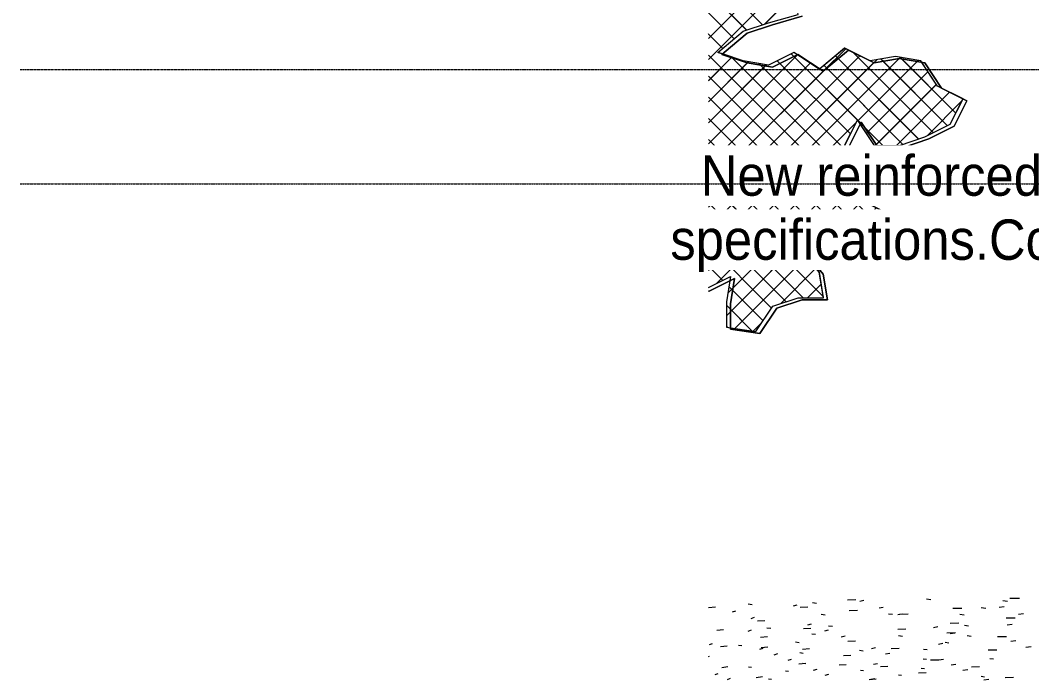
# Model space of a CAD drawing. Header units: millimetres. Extents: x -12186 to 152825, y -4386 to 9463.
# Drawn here: x -12186 to -8426, y 536 to 2988 of the extents above; entities that cross this region are included whole.
import ezdxf

# ---------------------------------------------------------------- set-up
doc = ezdxf.new("R2010")
doc.units = ezdxf.units.MM
doc.linetypes.add('1000 Dashed', pattern=[2, 1, -1])
for name, color, linetype, lineweight in [('A-FLOR', 192, 'Continuous', 9), ('A-FLOR-LEVL', 51, 'Continuous', 5), ('A-FLOR-PATT', 8, 'Continuous', 9), ('G-ANNO-TEXT', 231, 'Continuous', 5), ('G-IMPT', 8, 'Continuous', 5), ('L-PLNT', 71, 'Continuous', 5)]:
    doc.layers.add(name, color=color, linetype=linetype, lineweight=lineweight)
doc.styles.add('Arial_4', font='arial.ttf', dxfattribs={"width": 0.9, "height": 150})

# ---------------------------------------------------------------- blocks, each defined once
blk = doc.blocks.new('FP_3-Section A-A')
at = {"layer": 'A-FLOR-PATT', "color": 252, "lineweight": 5}
for p, q in [((-9080.1, 833.4), (-9111, 832.5)), ((-9065.7, 828.1), (-9050.7, 831.4)), ((-8817.8, 837.2), (-8801, 834.6)), ((-8533.9, 830.7), (-8516.5, 827.9)), ((-8471.2, 838.3), (-8507.1, 838.6)), ((-9601.4, 805.5), (-9627.7, 803.4)), ((-9538.2, 788.3), (-9526, 792.3)), ((-9480.2, 818.3), (-9465.2, 816.1)), ((-9311.5, 810.8), (-9297.9, 814.5)), ((-9257.9, 806.2), (-9286.9, 804.8)), ((-9241.3, 823.6), (-9225.8, 821.3)), ((-9074.4, 793.6), (-9104.6, 792.5)), ((-8993.5, 802.9), (-8978, 806.2)), ((-8686.4, 801.2), (-8720, 800.9)), ((-8614.2, 805.3), (-8597.4, 802.7)), ((-8546.9, 805.5), (-8528.9, 808.1)), ((-9469.7, 764.4), (-9457.2, 768.3)), ((-9418.5, 755.3), (-9445.3, 753.3)), ((-9208.4, 779.5), (-9193.5, 777.4)), ((-8958.9, 781.7), (-8943.4, 779.4)), ((-8923.6, 778.4), (-8907.8, 781.5)), ((-8886, 779.6), (-8917.5, 778.8)), ((-8693.1, 779.5), (-8676.9, 777)), ((-8487.2, 765), (-8521.8, 765)), ((-8475, 780.2), (-8456.6, 782.7)), ((-9571.4, 721.4), (-9596.4, 718.9)), ((-9480.2, 717.1), (-9467.8, 721.1)), ((-9410.3, 729.4), (-9396.5, 727.6)), ((-9246.8, 726.7), (-9274.6, 724.9)), ((-9258.5, 740.7), (-9244.6, 744.3)), ((-9195.4, 717.9), (-9181.2, 721.4)), ((-9181.4, 736.9), (-9167.1, 734.9)), ((-8893.9, 723.7), (-8924.5, 722.8)), ((-8791.6, 730.9), (-8775.1, 733.8)), ((-8697.2, 746), (-8729.7, 745.5)), ((-8676.3, 739.2), (-8660.7, 736.9)), ((-8517.2, 740.6), (-8499, 743.1)), ((-9408.8, 695.4), (-9434.7, 693.2)), ((-9304.4, 676.8), (-9291.2, 675.1)), ((-9243.6, 707.1), (-9229.8, 705.2)), ((-9134.8, 695.6), (-9120.3, 699.1)), ((-9081.4, 679.9), (-9109.7, 678.4)), ((-8921.2, 700.2), (-8906.9, 698.2)), ((-8709.6, 710.4), (-8741.4, 709.8)), ((-8729.5, 708), (-8712.6, 710.8)), ((-8665.8, 700.3), (-8650.9, 698.1)), ((-8520.2, 695.6), (-8553.4, 695.4)), ((-8504.1, 679.5), (-8485.7, 681.9)), ((-9623.7, 666.8), (-9612.3, 671.1)), ((-9558.9, 660.9), (-9583, 658.2)), ((-9516.4, 664.9), (-9503.8, 663.4)), ((-9437.4, 649.8), (-9424.8, 653.7)), ((-9407.3, 656.7), (-9432.5, 654.3)), ((-9251.7, 651), (-9278.1, 649)), ((-9066.3, 645.6), (-9053.2, 643.9)), ((-9021.8, 652.8), (-9006.5, 656.1)), ((-8919, 652.7), (-8948.2, 651.4)), ((-8829, 650.1), (-8815.3, 648.2)), ((-8773.3, 668.7), (-8756.5, 671.6)), ((-8748.1, 675.4), (-8733.8, 673.3)), ((-8556.2, 646.2), (-8588.4, 645.7)), ((-8447.7, 657.7), (-8428.9, 660.1)), ((-9627.9, 622.9), (-9624.3, 624.3)), ((-9383.3, 629.3), (-9370.4, 633.1)), ((-9331.9, 609.4), (-9318.7, 613.1)), ((-9287.9, 636.9), (-9275.4, 635.3)), ((-9098.8, 626.4), (-9126.1, 624.6)), ((-8969.3, 632.3), (-8953.6, 635.4)), ((-8829.7, 613.8), (-8816.8, 612.1)), ((-8772.4, 609.4), (-8802.2, 608.4)), ((-8771.8, 610.3), (-8754.8, 613.1)), ((-8581.6, 615.2), (-8568.1, 613.2)), ((-9555.9, 583.6), (-9578.7, 580.6)), ((-9478.8, 584.1), (-9467.4, 582.9)), ((-9341.6, 568.9), (-9330.3, 567.7)), ((-9266.1, 596.9), (-9291.5, 594.6)), ((-9277.6, 598.3), (-9265.7, 596.9)), ((-9237.4, 571.3), (-9223.5, 574.8)), ((-9115.6, 591.9), (-9142.2, 590)), ((-9063, 572.2), (-9051.3, 570.8)), ((-9014.6, 593.4), (-8999.2, 596.6)), ((-8961, 585.5), (-8988.8, 584)), ((-8837, 579), (-8824.7, 577.4)), ((-8725.4, 590.9), (-8708, 593.6)), ((-8681.9, 572), (-8664.2, 574.6)), ((-8619.8, 583.6), (-8650.6, 582.8)), ((-9602.8, 555.3), (-9591.5, 559.6)), ((-9557.5, 537.2), (-9545.9, 541.4)), ((-9426.8, 546.4), (-9450.1, 543.5)), ((-9404.2, 539.2), (-9393.5, 538.1)), ((-9194.4, 553), (-9180.1, 556.5)), ((-9003.9, 537.7), (-9030.7, 535.9)), ((-9024.4, 537.7), (-9008.8, 540.8)), ((-8921.3, 554.5), (-8909.7, 553.1)), ((-8818.5, 562.3), (-8847.3, 561)), ((-8614.5, 549.2), (-8602.3, 547.5)), ((-8603.8, 535.9), (-8585.2, 538.4)), ((-8493.4, 543.9), (-8524.8, 543.3))]:
    blk.add_line(p, q, dxfattribs=at)
blk = doc.blocks.new('SVA_Shades of Green Tree - Australian_Tree_based_on_Leopard_Tree_2901-1101184-Section A-A')
at = {"layer": 'G-IMPT'}
for p, q in [((-9427, 2971.2), (-9627.9, 3172.4)), ((-9427.2, 2971.2), (-9627.9, 3172.3)), ((-9618.1, 2930.5), (-9410.3, 3138.6)), ((-9618, 2930.5), (-9410.2, 3138.6)), ((-9485.8, 2951.6), (-9627.9, 3094)), ((-9485.9, 2951.6), (-9627.9, 3093.9)), ((-9569.4, 2900.8), (-9362.1, 3108.4)), ((-9569.3, 2900.8), (-9357.8, 3112.6)), ((-9417.7, 2974.4), (-9306.8, 3085.4)), ((-9417.5, 2974.4), (-9306.7, 3085.4)), ((-9531.9, 2919.4), (-9627.9, 3015.6)), ((-9533.2, 2920.5), (-9627.9, 3015.5)), ((-9626.3, 2935.5), (-9627.9, 2937.2)), ((-9626.4, 2935.5), (-9627.9, 2937)), ((-9574.8, 2883.8), (-9626.4, 2935.5)), ((-9574.6, 2883.8), (-9626.3, 2935.5)), ((-9627.9, 2920.5), (-9618, 2930.5)), ((-9627.9, 2920.6), (-9618.1, 2930.5)), ((-9627.9, 2842.1), (-9569.3, 2900.8)), ((-9627.9, 2842.2), (-9569.4, 2900.8)), ((-9011.1, 2240.9), (-9627.9, 2858.7)), ((-9011.2, 2240.9), (-9627.9, 2858.6)), ((-9604.8, 2394.6), (-9117.7, 2882.6)), ((-9575.8, 2863.1), (-9579.5, 2864.3)), ((-9559.4, 2597.1), (-9296.9, 2860)), ((-9559.3, 2597.1), (-9296.8, 2860)), ((-9310.1, 2853.9), (-9319.9, 2863.8)), ((-8979.3, 2522.8), (-9319.8, 2863.8)), ((-9201.5, 2798.8), (-9117.8, 2882.6)), ((-9027.3, 2837.3), (-9106.7, 2877)), ((-8791.7, 2570), (-9089.8, 2868.6)), ((-8791.6, 2570), (-9089.7, 2868.6)), ((-9627.9, 2763.6), (-9540.4, 2851.3)), ((-9627.9, 2763.8), (-9542.3, 2849.5)), ((-9627.9, 2685.2), (-9479.3, 2834.1)), ((-9627.9, 2685.3), (-9483.9, 2829.6)), ((-9605.8, 2472.2), (-9250, 2828.7)), ((-9605.7, 2472.2), (-9249.8, 2828.7)), ((-9598.9, 2635.8), (-9412.2, 2822.9)), ((-9551.4, 2369.9), (-9065.6, 2856.5)), ((-9551.2, 2369.9), (-9065.5, 2856.5)), ((-9539.6, 2848.6), (-9543.3, 2852.2)), ((-9152.4, 2460.8), (-9543.1, 2852.2)), ((-9542.3, 2849.5), (-9540.5, 2851.3)), ((-9152.5, 2460.8), (-9539.6, 2848.6)), ((-9483.6, 2829.9), (-9479.4, 2834.1)), ((-9434.5, 2821.7), (-9440.4, 2827.6)), ((-9126.3, 2513.1), (-9440.3, 2827.6)), ((-9126.4, 2513.1), (-9434.5, 2821.7)), ((-9428.8, 2414.2), (-9014.1, 2829.6)), ((-9428.7, 2414.2), (-9002.1, 2841.5)), ((-9416.5, 2818.7), (-9412.3, 2822.9)), ((-9387.1, 2377.6), (-8920.1, 2845.3)), ((-9386.9, 2377.6), (-8915.3, 2850.1)), ((-9362.3, 2827.8), (-9372.1, 2837.7)), ((-9100.2, 2565.4), (-9372, 2837.7)), ((-9100.3, 2565.4), (-9362.3, 2827.8)), ((-9061.8, 2605.3), (-9310.1, 2853.9)), ((-9187.6, 2809.6), (-9198.3, 2820.4)), ((-8905.1, 2526.8), (-9198.2, 2820.4)), ((-9144.8, 2845.3), (-9155.6, 2856.1)), ((-8846.4, 2546.4), (-9155.5, 2856.1)), ((-8846.5, 2546.4), (-9144.8, 2845.3)), ((-9072.5, 2614.3), (-8852.5, 2834.7)), ((-9072.4, 2614.3), (-8848.1, 2838.9)), ((-9013.4, 2830.4), (-9002.3, 2841.5)), ((-8978.6, 2835.6), (-8987, 2844)), ((-8739.4, 2596.1), (-8986.9, 2844)), ((-8739.5, 2596.1), (-8978.6, 2835.6)), ((-8920.1, 2845.3), (-8915.4, 2850.1)), ((-8908.7, 2844), (-8914.6, 2849.9)), ((-8708, 2643.1), (-8914.5, 2849.9)), ((-8708.1, 2643.1), (-8908.7, 2844)), ((-8852.5, 2834.7), (-8848.3, 2838.9)), ((-9604.9, 2394.6), (-9201.7, 2798.5)), ((-9599.1, 2635.8), (-9416.5, 2818.7)), ((-8905.2, 2526.8), (-9187.6, 2809.6)), ((-9041.1, 2567.2), (-8811.8, 2796.9)), ((-9035.2, 2573.2), (-8811.9, 2796.9)), ((-9035.6, 2186.9), (-9627.9, 2780.3)), ((-9035.7, 2186.9), (-9627.9, 2780.2)), ((-9007.1, 2522.8), (-8780.5, 2749.8)), ((-9003.9, 2526.1), (-8781, 2749.4)), ((-8929, 2522.8), (-8731.4, 2720.6)), ((-8928.8, 2522.8), (-8731.3, 2720.6)), ((-9082.5, 2155.6), (-9627.9, 2701.9)), ((-9082.7, 2155.6), (-9627.9, 2701.7)), ((-8815.4, 2558.1), (-8685.6, 2688.1)), ((-8815.3, 2558.1), (-8685.5, 2688.1)), ((-8682, 2695.4), (-8683, 2696.4)), ((-8681.9, 2695.4), (-8682.9, 2696.4)), ((-9627.9, 2606.8), (-9598.9, 2635.8)), ((-9627.9, 2606.9), (-9599.1, 2635.8)), ((-9627.2, 2622.7), (-9627.9, 2623.4)), ((-9627.3, 2622.7), (-9627.9, 2623.3)), ((-9627.9, 2528.4), (-9559.3, 2597.1)), ((-9627.9, 2528.5), (-9559.4, 2597.1)), ((-9562, 2557.3), (-9627.3, 2622.7)), ((-9561.9, 2557.3), (-9627.2, 2622.7)), ((-9345.3, 2341), (-9079.2, 2607.5)), ((-9345.2, 2341), (-9079.1, 2607.5)), ((-9046.2, 2589.6), (-9061.8, 2605.3)), ((-9351.5, 2346.5), (-9562, 2557.3)), ((-9351.4, 2346.5), (-9561.9, 2557.3)), ((-8979.5, 2522.8), (-9046.2, 2589.6)), ((-9041.2, 2567.2), (-9035.2, 2573.2)), ((-9591.8, 2508.9), (-9627.9, 2545)), ((-9592, 2508.9), (-9627.9, 2544.9)), ((-9007.3, 2522.8), (-9003.9, 2526.1)), ((-9463.4, 2380.1), (-9592, 2508.9)), ((-9463.3, 2380.1), (-9591.8, 2508.9)), ((-9627.9, 2449.9), (-9605.7, 2472.2)), ((-9627.9, 2450.1), (-9605.8, 2472.2)), ((-9608.2, 2446.8), (-9627.9, 2466.6)), ((-9608.3, 2446.8), (-9627.9, 2466.5)), ((-9514.5, 2352.8), (-9608.3, 2446.8)), ((-9514.4, 2352.8), (-9608.2, 2446.8)), ((-9306.1, 2301.8), (-9157.6, 2450.6)), ((-9306, 2301.8), (-9157.5, 2450.6)), ((-9467.7, 2375.3), (-9428.8, 2414.2)), ((-9467.5, 2375.3), (-9428.7, 2414.2)), ((-9627.9, 2371.5), (-9604.8, 2394.6)), ((-9627.9, 2371.6), (-9604.9, 2394.6)), ((-9200.5, 1960.1), (-9627.9, 2388.2)), ((-9627.9, 2136.2), (-9386.9, 2377.6)), ((-9627.9, 2136.3), (-9387.1, 2377.6)), ((-9627.9, 2293.1), (-9551.2, 2369.9)), ((-9627.9, 2293.2), (-9551.4, 2369.9)), ((-9200.7, 1960.1), (-9627.8, 2387.9)), ((-9497.8, 2345.1), (-9467.7, 2375.3)), ((-9497.7, 2345.1), (-9467.5, 2375.3)), ((-9258.7, 2175.1), (-9463.4, 2380.1)), ((-9258.6, 2175.1), (-9463.3, 2380.1)), ((-9270.6, 2259), (-9138.1, 2391.7)), ((-9270.4, 2259), (-9138, 2391.7)), ((-9627.9, 2214.6), (-9497.7, 2345.1)), ((-9627.9, 2214.8), (-9497.8, 2345.1)), ((-9627.9, 2057.8), (-9345.2, 2341)), ((-9627.9, 2057.9), (-9345.3, 2341)), ((-9229.1, 2067), (-9514.5, 2352.8)), ((-9229, 2067), (-9514.4, 2352.8)), ((-9302.1, 2296.9), (-9351.5, 2346.5)), ((-9301.9, 2296.9), (-9351.4, 2346.5)), ((-9235, 2216.2), (-9102.5, 2348.9)), ((-9234.8, 2216.2), (-9102.4, 2348.9)), ((-9275.4, 1956.6), (-9627.9, 2309.7)), ((-9275.5, 1956.6), (-9627.9, 2309.6)), ((-9598.8, 2008.6), (-9306.1, 2301.8)), ((-9598.7, 2008.6), (-9306, 2301.8)), ((-9216, 2210.7), (-9302.1, 2296.9)), ((-9215.9, 2210.7), (-9301.9, 2296.9)), ((-9176.7, 2196), (-9056, 2317)), ((-9172.1, 2200.8), (-9056.1, 2317)), ((-9555.9, 1973.1), (-9270.4, 2259)), ((-9536.7, 1992.4), (-9270.6, 2259)), ((-9141.1, 2153.3), (-9003.7, 2290.9)), ((-9136.5, 2158), (-9003.9, 2290.9)), ((-9338.8, 1941.7), (-9627.9, 2231.3)), ((-9339, 1941.7), (-9627.9, 2231.2)), ((-9561.2, 1889.3), (-9234.8, 2216.2)), ((-9546.5, 1904.2), (-9235, 2216.2)), ((-9176.8, 2196), (-9172.1, 2200.8)), ((-9393.3, 1917.9), (-9627.9, 2152.9)), ((-9393.4, 1917.9), (-9627.9, 2152.7)), ((-9141.2, 2153.3), (-9136.5, 2158)), ((-9530.2, 1842.1), (-9263.9, 2108.8)), ((-9530.1, 1842.1), (-9263.8, 2108.8)), ((-9574.4, 2020.8), (-9627.9, 2074.4)), ((-9574.5, 2020.8), (-9627.9, 2074.3)), ((-9359.2, 1935), (-9228.3, 2066)), ((-9359, 1935), (-9228.2, 2066)), ((-9626.6, 1994.7), (-9627.9, 1996)), ((-9626.7, 1994.7), (-9627.9, 1995.9)), ((-9538, 1984.3), (-9551.8, 1998.1)), ((-9424.6, 1870.8), (-9551.7, 1998.1)), ((-9259.3, 1956.6), (-9208.6, 2007.4)), ((-9259.1, 1956.6), (-9208.4, 2007.4)), ((-9556, 1973.1), (-9536.7, 1992.4)), ((-9424.8, 1870.8), (-9538, 1984.3)), ((-9546.5, 1914.3), (-9561.3, 1929.2)), ((-9464.9, 1832.8), (-9561.2, 1929.2)), ((-9561.3, 1889.3), (-9546.5, 1904.2)), ((-9465.1, 1832.8), (-9546.5, 1914.3)), ((-9556.4, 1845.8), (-9561.3, 1850.8)), ((-9556.3, 1845.8), (-9561.2, 1850.8)), ((-9461.7, 1832.3), (-9427.9, 1866.2)), ((-9461.6, 1832.3), (-9427.7, 1866.2))]:
    blk.add_line(p, q, dxfattribs=at)
at = {"layer": 'G-IMPT', "flags": 128}
for points in [[(-9627.9, 1994), (-9545.5, 2035.3), (-9561.2, 1940.9), (-9561.2, 1846.5), (-9451.3, 1830.8), (-9388.4, 1925.2), (-9294.2, 1956.6), (-9200, 1956.6), (-9215.7, 2051), (-9294.2, 2145.3), (-9200, 2224), (-9121.4, 2129.6), (-9027.2, 2192.5), (-8995.8, 2286.9), (-9090, 2334.1), (-9168.6, 2428.4), (-9121.4, 2522.8), (-9074.3, 2617.1), (-9011.5, 2522.8), (-8917.2, 2522.8), (-8823, 2554.2), (-8728.8, 2601.4), (-8681.6, 2695.8), (-8775.9, 2742.9), (-8838.7, 2837.3), (-8933, 2853), (-9027.2, 2837.3), (-9121.4, 2884.5), (-9215.7, 2805.9), (-9309.9, 2868.8), (-9404.2, 2821.6), (-9498.4, 2837.3), (-9592.6, 2868.8), (-9498.4, 2947.4), (-9404.2, 2978.8), (-9294.2, 3010.3)], [(-9580.1, 2864.5), (-9592.8, 2868.8), (-9498.5, 2947.4), (-9404.3, 2978.8), (-9294.3, 3010.3), (-9309.2, 3099.6)], [(-9297.3, 2860.3), (-9310, 2868.8), (-9404.3, 2821.6), (-9498.5, 2837.3), (-9575.8, 2863.1)], [(-9214.1, 2807.2), (-9215.8, 2805.9), (-9297.3, 2860.3)], [(-9106.7, 2877), (-9121.6, 2884.5), (-9214.1, 2807.2)], [(-8835.2, 2831.8), (-8838.8, 2837.3), (-8933.1, 2853), (-9027.3, 2837.3)], [(-9001.7, 2522.8), (-8917.4, 2522.8), (-8823.1, 2554.2), (-8728.9, 2601.4), (-8681.8, 2695.8), (-8776, 2742.9), (-8835.2, 2831.8)], [(-9155.8, 2413), (-9168.7, 2428.4), (-9121.6, 2522.8), (-9074.4, 2617.1), (-9063.8, 2601.2)], [(-9063.8, 2601.2), (-9011.6, 2522.8), (-9001.7, 2522.8)], [(-9116, 2133.3), (-9027.3, 2192.5), (-8995.9, 2286.9), (-9090.1, 2334.1), (-9155.2, 2412.2)], [(-9546.5, 1844.4), (-9451.4, 1830.8), (-9388.6, 1925.2), (-9294.3, 1956.6), (-9200.1, 1956.6), (-9215.8, 2051), (-9294.3, 2145.3), (-9200.1, 2224), (-9190.4, 2212.3)], [(-9190.4, 2212.3), (-9121.6, 2129.6), (-9116, 2133.3)], [(-9627.9, 1994.1), (-9545.6, 2035.3), (-9548.3, 2019.1)], [(-9548.3, 2019.1), (-9561.3, 1940.9), (-9561.3, 1846.5), (-9546.5, 1844.4)]]:
    blk.add_lwpolyline(points, dxfattribs=at)
at = {"layer": 'L-PLNT'}
for p, q in [((-9483.7, 2940), (-9389.4, 2971.4)), ((-9389.5, 2971.4), (-9483.7, 2940)), ((-9389.5, 2971.4), (-9389.4, 2971.4)), ((-9389.4, 2971.4), (-9279.5, 3002.9)), ((-9279.5, 3002.9), (-9389.4, 2971.5)), ((-9545.9, 2888.1), (-9483.7, 2940)), ((-9483.7, 2940), (-9545.9, 2888.1)), ((-9483.7, 2940), (-9483.7, 2940)), ((-9578, 2861.4), (-9577.9, 2861.4)), ((-9577.9, 2861.4), (-9545.9, 2888.1)), ((-9545.9, 2888.1), (-9577.9, 2861.4)), ((-9483.7, 2829.9), (-9577.9, 2861.4)), ((-9577.9, 2861.3), (-9483.7, 2829.9)), ((-9295.2, 2861.4), (-9389.4, 2814.2)), ((-9389.4, 2814.2), (-9295.2, 2861.4)), ((-9201, 2798.5), (-9295.2, 2861.4)), ((-9295.2, 2861.4), (-9295.2, 2861.4)), ((-9295.2, 2861.3), (-9201, 2798.5)), ((-9106.7, 2877.1), (-9201, 2798.5)), ((-9201, 2798.5), (-9106.8, 2877.1)), ((-9106.8, 2877.1), (-9106.7, 2877.1)), ((-9012.5, 2829.9), (-9106.7, 2877.1)), ((-9106.7, 2877.1), (-9012.5, 2829.9)), ((-9389.4, 2814.2), (-9483.7, 2829.9)), ((-9483.7, 2829.9), (-9389.5, 2814.2)), ((-9483.7, 2829.9), (-9483.7, 2829.9)), ((-8918.2, 2845.6), (-9012.5, 2829.9)), ((-9012.5, 2829.9), (-8918.3, 2845.6)), ((-9012.5, 2829.9), (-9012.5, 2829.9)), ((-8918.3, 2845.6), (-8918.2, 2845.6)), ((-8824, 2829.9), (-8918.2, 2845.6)), ((-8918.2, 2845.6), (-8824, 2829.9)), ((-8761.2, 2735.6), (-8824, 2829.9)), ((-8824, 2829.9), (-8761.2, 2735.6)), ((-8824, 2829.9), (-8824, 2829.9)), ((-9389.5, 2814.2), (-9389.4, 2814.2)), ((-9201, 2798.5), (-9201, 2798.5)), ((-8666.9, 2688.4), (-8761.2, 2735.6)), ((-8761.2, 2735.6), (-8761.2, 2735.6)), ((-8761.2, 2735.5), (-8667, 2688.4)), ((-8667, 2688.4), (-8714.1, 2594)), ((-8714, 2594), (-8666.9, 2688.4)), ((-8667, 2688.4), (-8666.9, 2688.4)), ((-9059.6, 2609.7), (-9106.8, 2515.4)), ((-9106.7, 2515.4), (-9059.6, 2609.7)), ((-9059.6, 2609.7), (-8996.8, 2515.4)), ((-8996.8, 2515.4), (-9059.6, 2609.7)), ((-9059.6, 2609.7), (-9059.6, 2609.7)), ((-8808.3, 2546.8), (-8714, 2594)), ((-8714.1, 2594), (-8808.3, 2546.9)), ((-8714.1, 2594), (-8714, 2594)), ((-8902.5, 2515.4), (-8808.3, 2546.8)), ((-8808.3, 2546.8), (-8902.5, 2515.4)), ((-8808.3, 2546.8), (-8808.3, 2546.8)), ((-9106.8, 2515.4), (-9153.9, 2421)), ((-9153.8, 2421), (-9106.7, 2515.4)), ((-8996.8, 2515.4), (-8902.5, 2515.4)), ((-8902.6, 2515.4), (-8996.8, 2515.4)), ((-8996.8, 2515.4), (-8996.8, 2515.4)), ((-8902.6, 2515.4), (-8902.5, 2515.4)), ((-9153.9, 2421), (-9075.3, 2326.7)), ((-9153.9, 2421), (-9153.8, 2421)), ((-9075.3, 2326.7), (-9153.8, 2421)), ((-8981.1, 2279.5), (-9075.3, 2326.7)), ((-9075.3, 2326.7), (-9075.3, 2326.7)), ((-9075.3, 2326.6), (-8981.1, 2279.5)), ((-9012.5, 2185.1), (-8981.1, 2279.5)), ((-8981.1, 2279.5), (-9012.5, 2185.1)), ((-8981.1, 2279.5), (-8981.1, 2279.5)), ((-9279.5, 2137.9), (-9209.6, 2196.2)), ((-9209.7, 2196.2), (-9279.5, 2138)), ((-9209.6, 2196.2), (-9185.2, 2216.6)), ((-9185.3, 2216.6), (-9209.6, 2196.3)), ((-9106.8, 2122.2), (-9185.3, 2216.6)), ((-9185.3, 2216.6), (-9185.2, 2216.6)), ((-9185.2, 2216.6), (-9106.7, 2122.2)), ((-9106.7, 2122.2), (-9012.5, 2185.1)), ((-9012.5, 2185.1), (-9106.7, 2122.2)), ((-9012.5, 2185.1), (-9012.5, 2185.1)), ((-9201, 2043.6), (-9279.5, 2137.9)), ((-9279.5, 2137.9), (-9201, 2043.6)), ((-9279.5, 2137.9), (-9279.5, 2137.9)), ((-9106.8, 2122.2), (-9106.7, 2122.2)), ((-9185.2, 1949.2), (-9201, 2043.6)), ((-9201, 2043.6), (-9185.3, 1949.2)), ((-9201, 2043.6), (-9201, 2043.6)), ((-9625, 1980.7), (-9530.8, 2027.9)), ((-9530.8, 2027.9), (-9625, 1980.7)), ((-9530.8, 2027.9), (-9546.5, 1933.5)), ((-9546.5, 1933.5), (-9530.8, 2027.9)), ((-9530.8, 2027.9), (-9530.8, 2027.9)), ((-9627.9, 1980.7), (-9625, 1980.7)), ((-9625.1, 1980.7), (-9627.9, 1980.7)), ((-9625.1, 1980.7), (-9625, 1980.7)), ((-9546.5, 1933.5), (-9546.5, 1839.1)), ((-9546.5, 1839.1), (-9546.5, 1933.5)), ((-9546.5, 1933.5), (-9546.5, 1933.5)), ((-9436.6, 1823.4), (-9373.7, 1917.8)), ((-9373.8, 1917.8), (-9436.6, 1823.4)), ((-9373.8, 1917.8), (-9373.7, 1917.8)), ((-9373.7, 1917.8), (-9279.5, 1949.2)), ((-9279.5, 1949.2), (-9373.7, 1917.8)), ((-9279.5, 1949.2), (-9185.2, 1949.2)), ((-9185.3, 1949.2), (-9279.5, 1949.2)), ((-9279.5, 1949.2), (-9279.5, 1949.2)), ((-9185.3, 1949.2), (-9185.2, 1949.2)), ((-9546.5, 1839.1), (-9436.6, 1823.4)), ((-9436.6, 1823.4), (-9546.5, 1839.1)), ((-9546.5, 1839.1), (-9546.5, 1839.1)), ((-9436.6, 1823.4), (-9436.6, 1823.4))]:
    blk.add_line(p, q, dxfattribs=at)

msp = doc.modelspace()

# ---------------------------------------------------------------- linework, layer by layer
at = {"layer": 'A-FLOR-LEVL', "linetype": '1000 Dashed'}
msp.add_line((-12186, 2805), (32340.6, 2805), dxfattribs=at)

# ---------------------------------------------------------------- block references
at = {"layer": 'A-FLOR', "color": 8}
msp.add_blockref('FP_3-Section A-A', (0, 0), dxfattribs=at)
at = {"layer": 'L-PLNT'}
msp.add_blockref('SVA_Shades of Green Tree - Australian_Tree_based_on_Leopard_Tree_2901-1101184-Section A-A', (0, 0), dxfattribs=at)

# ---------------------------------------------------------------- next in the draw order: texts
at = {"layer": 'G-ANNO-TEXT', "color": 7, "insert": (-9656.4, 2485.7), "char_height": 150, "width": 7034.808, "attachment_point": 1, "style": 'Arial_4', "bg_fill": 3, "box_fill_scale": 1.25, "bg_fill_color": 256, "bg_fill_true_color": 13158600, "bg_fill_transparency": 0}
msp.add_mtext('New reinforced concrete ring beam to structural engineers details and ', dxfattribs=at)

# ---------------------------------------------------------------- next in the draw order: linework, layer by layer
at = {"layer": 'A-FLOR-LEVL', "linetype": '1000 Dashed'}
msp.add_line((-12186, 2380), (31070.6, 2380), dxfattribs=at)

# ---------------------------------------------------------------- next in the draw order: texts
at = {"layer": 'G-ANNO-TEXT', "color": 7, "insert": (-9769.5, 2247.6), "char_height": 150, "width": 7171.896, "attachment_point": 1, "style": 'Arial_4', "bg_fill": 3, "box_fill_scale": 1.25, "bg_fill_color": 256, "bg_fill_true_color": 13158600, "bg_fill_transparency": 0}
msp.add_mtext('specifications.Concrete, formwork & reinforcement to be in accordance ', dxfattribs=at)

doc.saveas('drawing.dxf')
